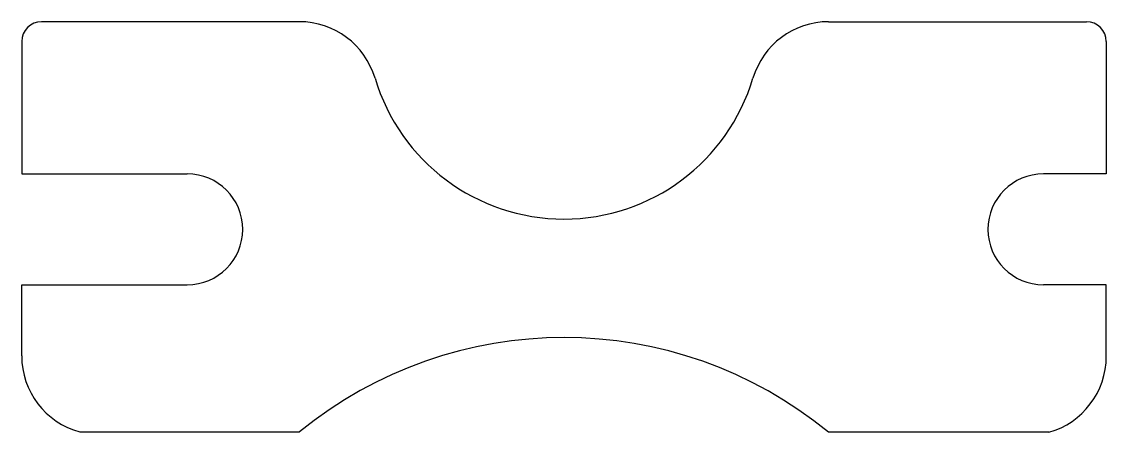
# Model space of a CAD drawing. Extents: x -29.1 to -1.6, y 3.2 to 13.6.
import ezdxf

# ---------------------------------------------------------------- set-up
doc = ezdxf.new("R2010")
doc.units = 0
doc.header["$MEASUREMENT"] = 0
doc.layers.add('VISIBLE', color=7, linetype='CONTINUOUS')

msp = doc.modelspace()

# ---------------------------------------------------------------- linework, layer by layer
at = {"layer": 'VISIBLE'}
for p, q in [((-22.033, 13.628), (-28.575, 13.628)), ((-8.616, 13.628), (-2.075, 13.628)), ((-29.075, 13.128), (-29.075, 9.772)), ((-1.575, 13.128), (-1.575, 9.772)), ((-29.075, 9.772), (-24.875, 9.772)), ((-1.575, 9.772), (-3.171, 9.772)), ((-29.075, 6.962), (-24.875, 6.962)), ((-29.075, 5.163), (-29.075, 6.962)), ((-1.575, 6.963), (-3.171, 6.963)), ((-1.575, 5.149), (-1.575, 6.963)), ((-27.603, 3.234), (-22.033, 3.234)), ((-3.031, 3.225), (-8.616, 3.225))]:
    msp.add_line(p, q, dxfattribs=at)
for centre, radius, start, end in [((-28.575, 13.128), 0.5, 90, 180), ((-22.033, 11.628), 2, 16.6015, 90), ((-8.616, 11.628), 2, 90, 163.3985), ((-2.075, 13.128), 0.5, 0, 90), ((-15.325, 13.628), 5, 196.6015, 343.3985), ((-24.875, 8.367), 1.405, 270, 90), ((-3.171, 8.367), 1.405, 90, 270), ((-15.33, -4.968), 10.592, 50.6646, 129.2575), ((-27.075, 5.163), 2, 180, 254.6829), ((-3.575, 5.149), 2, 285.7855, 0)]:
    msp.add_arc(centre, radius, start, end, dxfattribs=at)

doc.saveas('drawing.dxf')
